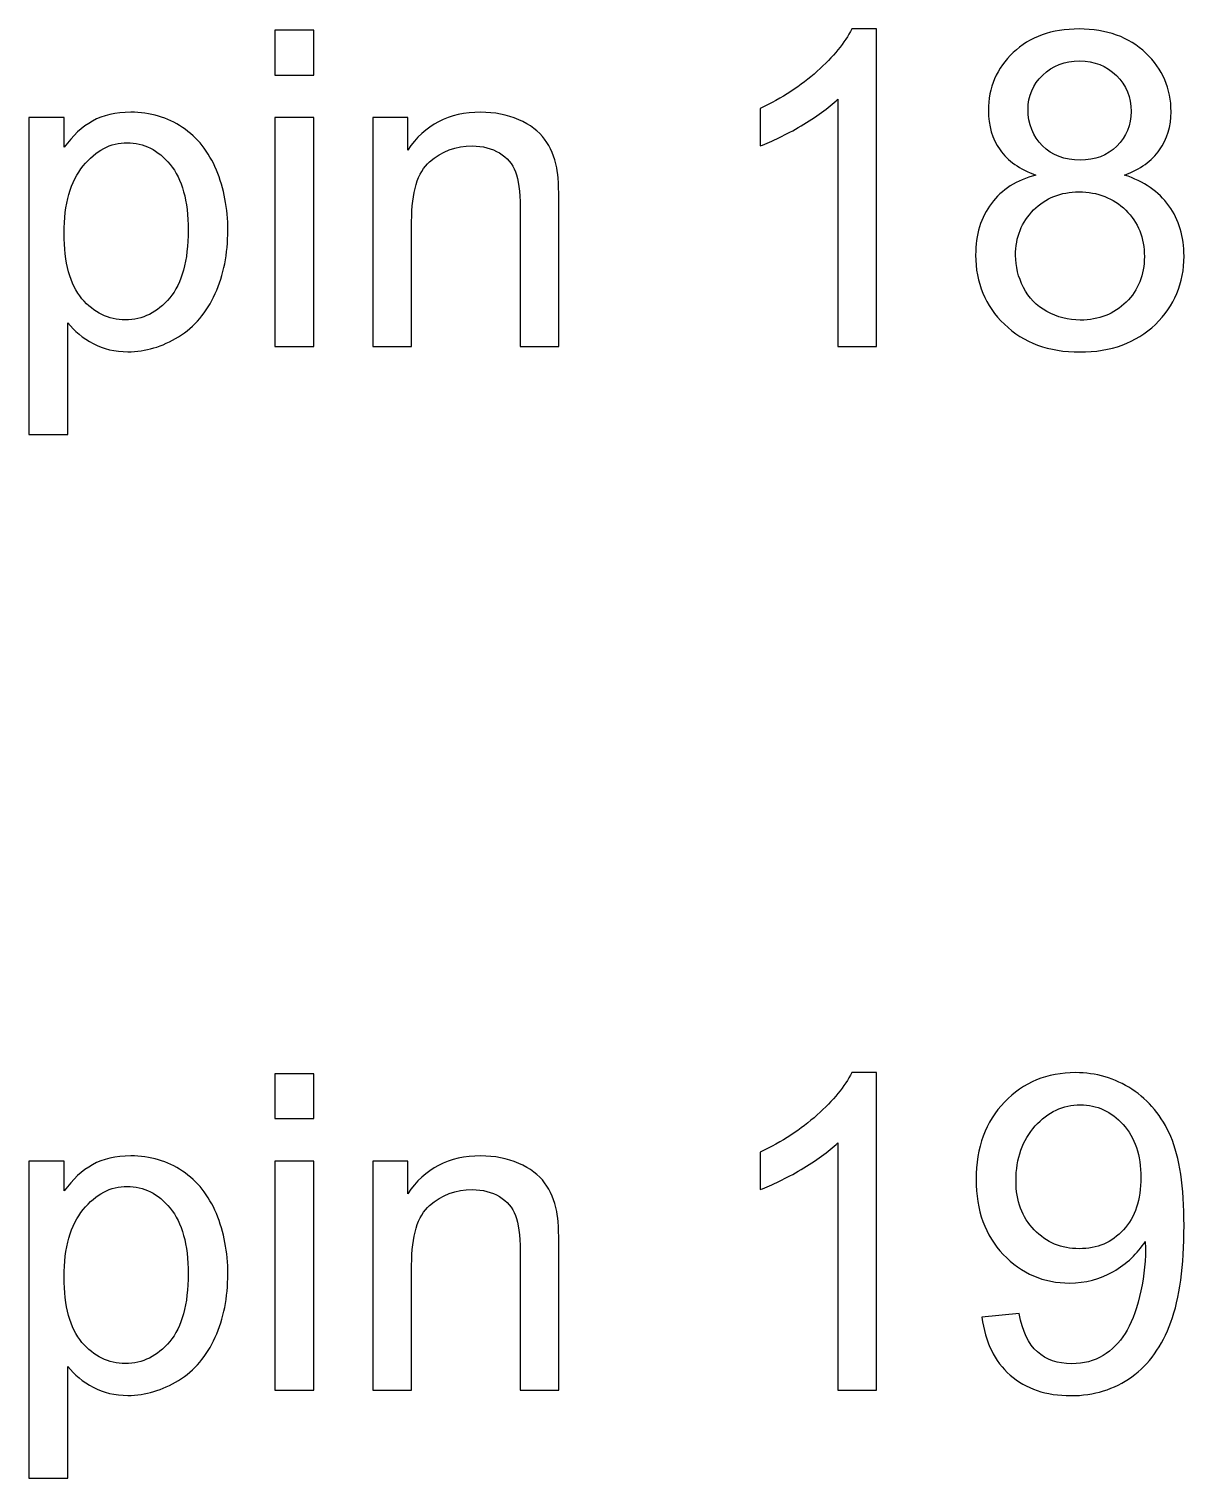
# Model space of a CAD drawing. Header units: centimetres. Extents: x -25.6 to 4.4, y -24.6 to -4.5.
# Drawn here: x -11.814 to -11.26, y -15.197 to -14.503 of the extents above; entities that cross this region are included whole.
import ezdxf

# ---------------------------------------------------------------- set-up
doc = ezdxf.new("R2010")
doc.units = ezdxf.units.CM
doc.header["$MEASUREMENT"] = 0
doc.layers.add('Layer 1', color=7, linetype='Continuous')

msp = doc.modelspace()

# ---------------------------------------------------------------- linework, layer by layer
at = {"layer": 'Layer 1', "color": 250}
for points, knots in [([(-11.69603, -14.52495), (-11.69603, -14.52495), (-11.69603, -14.50354), (-11.69603, -14.50354), (-11.69603, -14.50354), (-11.69603, -14.50354), (-11.6774, -14.50354), (-11.6774, -14.50354), (-11.6774, -14.50354), (-11.6774, -14.50354), (-11.6774, -14.52495), (-11.6774, -14.52495), (-11.6774, -14.52495), (-11.6774, -14.52495), (-11.69603, -14.52495), (-11.69603, -14.52495)], [0, 0, 0, 0, 0.25, 0.25, 0.25, 0.25, 0.5, 0.5, 0.5, 0.5, 0.75, 0.75, 0.75, 0.75, 1, 1, 1, 1]), ([(-11.40766, -14.65506), (-11.40766, -14.65506), (-11.42625, -14.65506), (-11.42625, -14.65506), (-11.42625, -14.65506), (-11.42625, -14.65506), (-11.42625, -14.53652), (-11.42625, -14.53652), (-11.42625, -14.53652), (-11.43073, -14.54079), (-11.43659, -14.54506), (-11.44386, -14.54933), (-11.44386, -14.54933), (-11.45116, -14.5536), (-11.45769, -14.55681), (-11.46347, -14.55893), (-11.46347, -14.55893), (-11.46347, -14.55893), (-11.46347, -14.54097), (-11.46347, -14.54097), (-11.46347, -14.54097), (-11.45307, -14.53607), (-11.44396, -14.53014), (-11.43617, -14.52319), (-11.43617, -14.52319), (-11.42841, -14.5162), (-11.42287, -14.50947), (-11.41962, -14.5029), (-11.41962, -14.5029), (-11.41962, -14.5029), (-11.40766, -14.5029), (-11.40766, -14.5029), (-11.40766, -14.5029), (-11.40766, -14.5029), (-11.40766, -14.65506), (-11.40766, -14.65506)], [0, 0, 0, 0, 0.111111, 0.111111, 0.111111, 0.111111, 0.222222, 0.222222, 0.222222, 0.222222, 0.333333, 0.333333, 0.333333, 0.333333, 0.444444, 0.444444, 0.444444, 0.444444, 0.555556, 0.555556, 0.555556, 0.555556, 0.666667, 0.666667, 0.666667, 0.666667, 0.777778, 0.777778, 0.777778, 0.777778, 0.888889, 0.888889, 0.888889, 0.888889, 1, 1, 1, 1]), ([(-11.33136, -14.5729), (-11.33909, -14.57007), (-11.3448, -14.56605), (-11.34854, -14.5608), (-11.34854, -14.5608), (-11.35224, -14.55558), (-11.35411, -14.5493), (-11.35411, -14.54199), (-11.35411, -14.54199), (-11.35411, -14.53095), (-11.35016, -14.52171), (-11.34223, -14.51419), (-11.34223, -14.51419), (-11.33429, -14.50668), (-11.32377, -14.5029), (-11.31062, -14.5029), (-11.31062, -14.5029), (-11.29739, -14.5029), (-11.28673, -14.50675), (-11.27865, -14.51444), (-11.27865, -14.51444), (-11.27061, -14.52213), (-11.26659, -14.53148), (-11.26659, -14.54252), (-11.26659, -14.54252), (-11.26659, -14.54954), (-11.26842, -14.55565), (-11.27209, -14.56087), (-11.27209, -14.56087), (-11.2758, -14.56605), (-11.28137, -14.57007), (-11.28888, -14.5729), (-11.28888, -14.5729), (-11.27961, -14.57593), (-11.27252, -14.5808), (-11.26765, -14.58757), (-11.26765, -14.58757), (-11.26281, -14.59431), (-11.26038, -14.60239), (-11.26038, -14.61174), (-11.26038, -14.61174), (-11.26038, -14.62472), (-11.26497, -14.63559), (-11.2741, -14.64441), (-11.2741, -14.64441), (-11.28328, -14.65323), (-11.29534, -14.65764), (-11.3103, -14.65764), (-11.3103, -14.65764), (-11.32526, -14.65764), (-11.33729, -14.65323), (-11.34646, -14.64437), (-11.34646, -14.64437), (-11.35563, -14.63552), (-11.36022, -14.62447), (-11.36022, -14.61124), (-11.36022, -14.61124), (-11.36022, -14.6014), (-11.35771, -14.59315), (-11.3527, -14.58648), (-11.3527, -14.58648), (-11.34773, -14.57985), (-11.3406, -14.5753), (-11.33136, -14.5729)], [0, 0, 0, 0, 0.0625, 0.0625, 0.0625, 0.0625, 0.125, 0.125, 0.125, 0.125, 0.1875, 0.1875, 0.1875, 0.1875, 0.25, 0.25, 0.25, 0.25, 0.3125, 0.3125, 0.3125, 0.3125, 0.375, 0.375, 0.375, 0.375, 0.4375, 0.4375, 0.4375, 0.4375, 0.5, 0.5, 0.5, 0.5, 0.5625, 0.5625, 0.5625, 0.5625, 0.625, 0.625, 0.625, 0.625, 0.6875, 0.6875, 0.6875, 0.6875, 0.75, 0.75, 0.75, 0.75, 0.8125, 0.8125, 0.8125, 0.8125, 0.875, 0.875, 0.875, 0.875, 0.9375, 0.9375, 0.9375, 0.9375, 1, 1, 1, 1]), ([(-11.3351, -14.54136), (-11.3351, -14.54852), (-11.33277, -14.55438), (-11.32818, -14.55893), (-11.32818, -14.55893), (-11.32356, -14.56348), (-11.31757, -14.56577), (-11.31019, -14.56577), (-11.31019, -14.56577), (-11.30303, -14.56577), (-11.29714, -14.56351), (-11.29255, -14.559), (-11.29255, -14.559), (-11.28797, -14.55448), (-11.28571, -14.54894), (-11.28571, -14.54242), (-11.28571, -14.54242), (-11.28571, -14.53557), (-11.28804, -14.52986), (-11.29277, -14.5252), (-11.29277, -14.5252), (-11.29749, -14.52054), (-11.30335, -14.51822), (-11.3104, -14.51822), (-11.3104, -14.51822), (-11.3175, -14.51822), (-11.32339, -14.52051), (-11.32808, -14.52502), (-11.32808, -14.52502), (-11.33277, -14.52957), (-11.3351, -14.53504), (-11.3351, -14.54136)], [0, 0, 0, 0, 0.125, 0.125, 0.125, 0.125, 0.25, 0.25, 0.25, 0.25, 0.375, 0.375, 0.375, 0.375, 0.5, 0.5, 0.5, 0.5, 0.625, 0.625, 0.625, 0.625, 0.75, 0.75, 0.75, 0.75, 0.875, 0.875, 0.875, 0.875, 1, 1, 1, 1]), ([(-11.81382, -14.69711), (-11.81382, -14.69711), (-11.81382, -14.54531), (-11.81382, -14.54531), (-11.81382, -14.54531), (-11.81382, -14.54531), (-11.79689, -14.54531), (-11.79689, -14.54531), (-11.79689, -14.54531), (-11.79689, -14.54531), (-11.79689, -14.55956), (-11.79689, -14.55956), (-11.79689, -14.55956), (-11.7929, -14.55399), (-11.78838, -14.54979), (-11.78334, -14.547), (-11.78334, -14.547), (-11.77833, -14.54422), (-11.77223, -14.5428), (-11.76507, -14.5428), (-11.76507, -14.5428), (-11.75568, -14.5428), (-11.74743, -14.54524), (-11.74026, -14.55004), (-11.74026, -14.55004), (-11.73307, -14.55487), (-11.72767, -14.56168), (-11.72404, -14.57046), (-11.72404, -14.57046), (-11.72037, -14.57925), (-11.71853, -14.58888), (-11.71853, -14.59936), (-11.71853, -14.59936), (-11.71853, -14.61057), (-11.72054, -14.6207), (-11.7246, -14.62969), (-11.7246, -14.62969), (-11.72862, -14.63869), (-11.73448, -14.64557), (-11.74217, -14.65037), (-11.74217, -14.65037), (-11.74986, -14.65513), (-11.75794, -14.65753), (-11.76641, -14.65753), (-11.76641, -14.65753), (-11.77261, -14.65753), (-11.77815, -14.65622), (-11.78309, -14.65361), (-11.78309, -14.65361), (-11.78803, -14.651), (-11.79205, -14.64769), (-11.79523, -14.6437), (-11.79523, -14.6437), (-11.79523, -14.6437), (-11.79523, -14.69711), (-11.79523, -14.69711), (-11.79523, -14.69711), (-11.79523, -14.69711), (-11.81382, -14.69711), (-11.81382, -14.69711)], [0, 0, 0, 0, 0.066667, 0.066667, 0.066667, 0.066667, 0.133333, 0.133333, 0.133333, 0.133333, 0.2, 0.2, 0.2, 0.2, 0.266667, 0.266667, 0.266667, 0.266667, 0.333333, 0.333333, 0.333333, 0.333333, 0.4, 0.4, 0.4, 0.4, 0.466667, 0.466667, 0.466667, 0.466667, 0.533333, 0.533333, 0.533333, 0.533333, 0.6, 0.6, 0.6, 0.6, 0.666667, 0.666667, 0.666667, 0.666667, 0.733333, 0.733333, 0.733333, 0.733333, 0.8, 0.8, 0.8, 0.8, 0.866667, 0.866667, 0.866667, 0.866667, 0.933333, 0.933333, 0.933333, 0.933333, 1, 1, 1, 1]), ([(-11.64907, -14.65506), (-11.64907, -14.65506), (-11.64907, -14.54531), (-11.64907, -14.54531), (-11.64907, -14.54531), (-11.64907, -14.54531), (-11.63235, -14.54531), (-11.63235, -14.54531), (-11.63235, -14.54531), (-11.63235, -14.54531), (-11.63235, -14.5609), (-11.63235, -14.5609), (-11.63235, -14.5609), (-11.62427, -14.54884), (-11.61263, -14.5428), (-11.59742, -14.5428), (-11.59742, -14.5428), (-11.59079, -14.5428), (-11.58472, -14.544), (-11.57918, -14.54637), (-11.57918, -14.54637), (-11.57361, -14.54877), (-11.56948, -14.55187), (-11.56673, -14.55575), (-11.56673, -14.55575), (-11.56394, -14.5596), (-11.56204, -14.56418), (-11.56091, -14.56947), (-11.56091, -14.56947), (-11.56024, -14.57293), (-11.55989, -14.57896), (-11.55989, -14.58757), (-11.55989, -14.58757), (-11.55989, -14.58757), (-11.55989, -14.65506), (-11.55989, -14.65506), (-11.55989, -14.65506), (-11.55989, -14.65506), (-11.57851, -14.65506), (-11.57851, -14.65506), (-11.57851, -14.65506), (-11.57851, -14.65506), (-11.57851, -14.58828), (-11.57851, -14.58828), (-11.57851, -14.58828), (-11.57851, -14.58073), (-11.57922, -14.57505), (-11.58067, -14.57127), (-11.58067, -14.57127), (-11.58211, -14.56753), (-11.58469, -14.56454), (-11.58836, -14.56231), (-11.58836, -14.56231), (-11.59206, -14.56006), (-11.59636, -14.55893), (-11.60134, -14.55893), (-11.60134, -14.55893), (-11.60928, -14.55893), (-11.61608, -14.56147), (-11.62187, -14.56648), (-11.62187, -14.56648), (-11.62762, -14.57152), (-11.63048, -14.58105), (-11.63048, -14.59512), (-11.63048, -14.59512), (-11.63048, -14.59512), (-11.63048, -14.65506), (-11.63048, -14.65506), (-11.63048, -14.65506), (-11.63048, -14.65506), (-11.64907, -14.65506), (-11.64907, -14.65506)], [0, 0, 0, 0, 0.055556, 0.055556, 0.055556, 0.055556, 0.111111, 0.111111, 0.111111, 0.111111, 0.166667, 0.166667, 0.166667, 0.166667, 0.222222, 0.222222, 0.222222, 0.222222, 0.277778, 0.277778, 0.277778, 0.277778, 0.333333, 0.333333, 0.333333, 0.333333, 0.388889, 0.388889, 0.388889, 0.388889, 0.444444, 0.444444, 0.444444, 0.444444, 0.5, 0.5, 0.5, 0.5, 0.555556, 0.555556, 0.555556, 0.555556, 0.611111, 0.611111, 0.611111, 0.611111, 0.666667, 0.666667, 0.666667, 0.666667, 0.722222, 0.722222, 0.722222, 0.722222, 0.777778, 0.777778, 0.777778, 0.777778, 0.833333, 0.833333, 0.833333, 0.833333, 0.888889, 0.888889, 0.888889, 0.888889, 0.944444, 0.944444, 0.944444, 0.944444, 1, 1, 1, 1]), ([(-11.69603, -14.65506), (-11.69603, -14.65506), (-11.69603, -14.54531), (-11.69603, -14.54531), (-11.69603, -14.54531), (-11.69603, -14.54531), (-11.6774, -14.54531), (-11.6774, -14.54531), (-11.6774, -14.54531), (-11.6774, -14.54531), (-11.6774, -14.65506), (-11.6774, -14.65506), (-11.6774, -14.65506), (-11.6774, -14.65506), (-11.69603, -14.65506), (-11.69603, -14.65506)], [0, 0, 0, 0, 0.25, 0.25, 0.25, 0.25, 0.5, 0.5, 0.5, 0.5, 0.75, 0.75, 0.75, 0.75, 1, 1, 1, 1]), ([(-11.79699, -14.6008), (-11.79699, -14.61491), (-11.79413, -14.62536), (-11.78842, -14.63213), (-11.78842, -14.63213), (-11.7827, -14.63887), (-11.77575, -14.64225), (-11.76764, -14.64225), (-11.76764, -14.64225), (-11.75939, -14.64225), (-11.75229, -14.63876), (-11.7464, -14.63174), (-11.7464, -14.63174), (-11.74051, -14.62476), (-11.73755, -14.61393), (-11.73755, -14.59925), (-11.73755, -14.59925), (-11.73755, -14.58524), (-11.74044, -14.5748), (-11.74619, -14.56782), (-11.74619, -14.56782), (-11.75194, -14.56087), (-11.75882, -14.55737), (-11.76679, -14.55737), (-11.76679, -14.55737), (-11.77473, -14.55737), (-11.78175, -14.56108), (-11.78785, -14.56849), (-11.78785, -14.56849), (-11.79396, -14.5759), (-11.79699, -14.58669), (-11.79699, -14.6008)], [0, 0, 0, 0, 0.125, 0.125, 0.125, 0.125, 0.25, 0.25, 0.25, 0.25, 0.375, 0.375, 0.375, 0.375, 0.5, 0.5, 0.5, 0.5, 0.625, 0.625, 0.625, 0.625, 0.75, 0.75, 0.75, 0.75, 0.875, 0.875, 0.875, 0.875, 1, 1, 1, 1]), ([(-11.3411, -14.61135), (-11.3411, -14.61664), (-11.33983, -14.62179), (-11.33732, -14.62673), (-11.33732, -14.62673), (-11.33482, -14.63171), (-11.33108, -14.63555), (-11.3261, -14.63827), (-11.3261, -14.63827), (-11.32113, -14.64098), (-11.3158, -14.64236), (-11.31009, -14.64236), (-11.31009, -14.64236), (-11.3012, -14.64236), (-11.29386, -14.6395), (-11.28807, -14.63375), (-11.28807, -14.63375), (-11.28229, -14.62804), (-11.27939, -14.62077), (-11.27939, -14.61195), (-11.27939, -14.61195), (-11.27939, -14.60299), (-11.28236, -14.59558), (-11.28832, -14.58972), (-11.28832, -14.58972), (-11.29428, -14.58387), (-11.30176, -14.58094), (-11.31072, -14.58094), (-11.31072, -14.58094), (-11.31947, -14.58094), (-11.3267, -14.58383), (-11.33245, -14.58962), (-11.33245, -14.58962), (-11.3382, -14.59544), (-11.3411, -14.60267), (-11.3411, -14.61135)], [0, 0, 0, 0, 0.111111, 0.111111, 0.111111, 0.111111, 0.222222, 0.222222, 0.222222, 0.222222, 0.333333, 0.333333, 0.333333, 0.333333, 0.444444, 0.444444, 0.444444, 0.444444, 0.555556, 0.555556, 0.555556, 0.555556, 0.666667, 0.666667, 0.666667, 0.666667, 0.777778, 0.777778, 0.777778, 0.777778, 0.888889, 0.888889, 0.888889, 0.888889, 1, 1, 1, 1]), ([(-11.69603, -15.02495), (-11.69603, -15.02495), (-11.69603, -15.00354), (-11.69603, -15.00354), (-11.69603, -15.00354), (-11.69603, -15.00354), (-11.6774, -15.00354), (-11.6774, -15.00354), (-11.6774, -15.00354), (-11.6774, -15.00354), (-11.6774, -15.02495), (-11.6774, -15.02495), (-11.6774, -15.02495), (-11.6774, -15.02495), (-11.69603, -15.02495), (-11.69603, -15.02495)], [0, 0, 0, 0, 0.25, 0.25, 0.25, 0.25, 0.5, 0.5, 0.5, 0.5, 0.75, 0.75, 0.75, 0.75, 1, 1, 1, 1]), ([(-11.40766, -15.15506), (-11.40766, -15.15506), (-11.42625, -15.15506), (-11.42625, -15.15506), (-11.42625, -15.15506), (-11.42625, -15.15506), (-11.42625, -15.03652), (-11.42625, -15.03652), (-11.42625, -15.03652), (-11.43073, -15.04079), (-11.43659, -15.04506), (-11.44386, -15.04933), (-11.44386, -15.04933), (-11.45116, -15.0536), (-11.45769, -15.05681), (-11.46347, -15.05893), (-11.46347, -15.05893), (-11.46347, -15.05893), (-11.46347, -15.04097), (-11.46347, -15.04097), (-11.46347, -15.04097), (-11.45307, -15.03607), (-11.44396, -15.03014), (-11.43617, -15.02319), (-11.43617, -15.02319), (-11.42841, -15.0162), (-11.42287, -15.00947), (-11.41962, -15.0029), (-11.41962, -15.0029), (-11.41962, -15.0029), (-11.40766, -15.0029), (-11.40766, -15.0029), (-11.40766, -15.0029), (-11.40766, -15.0029), (-11.40766, -15.15506), (-11.40766, -15.15506)], [0, 0, 0, 0, 0.111111, 0.111111, 0.111111, 0.111111, 0.222222, 0.222222, 0.222222, 0.222222, 0.333333, 0.333333, 0.333333, 0.333333, 0.444444, 0.444444, 0.444444, 0.444444, 0.555556, 0.555556, 0.555556, 0.555556, 0.666667, 0.666667, 0.666667, 0.666667, 0.777778, 0.777778, 0.777778, 0.777778, 0.888889, 0.888889, 0.888889, 0.888889, 1, 1, 1, 1]), ([(-11.35722, -15.12003), (-11.35722, -15.12003), (-11.33933, -15.11837), (-11.33933, -15.11837), (-11.33933, -15.11837), (-11.33782, -15.12677), (-11.33492, -15.13287), (-11.33065, -15.13668), (-11.33065, -15.13668), (-11.32639, -15.14045), (-11.32092, -15.14236), (-11.31421, -15.14236), (-11.31421, -15.14236), (-11.3085, -15.14236), (-11.30349, -15.14105), (-11.29919, -15.13841), (-11.29919, -15.13841), (-11.29488, -15.1358), (-11.29135, -15.13231), (-11.2886, -15.12793), (-11.2886, -15.12793), (-11.28582, -15.12356), (-11.28352, -15.11763), (-11.28165, -15.11022), (-11.28165, -15.11022), (-11.27982, -15.10278), (-11.27887, -15.09519), (-11.27887, -15.08747), (-11.27887, -15.08747), (-11.27887, -15.08666), (-11.2789, -15.08539), (-11.27897, -15.08376), (-11.27897, -15.08376), (-11.28271, -15.08965), (-11.28779, -15.09449), (-11.29421, -15.09816), (-11.29421, -15.09816), (-11.30067, -15.10186), (-11.30765, -15.10369), (-11.31513, -15.10369), (-11.31513, -15.10369), (-11.32769, -15.10369), (-11.33831, -15.09914), (-11.34699, -15.09004), (-11.34699, -15.09004), (-11.35567, -15.08094), (-11.36001, -15.06898), (-11.36001, -15.05409), (-11.36001, -15.05409), (-11.36001, -15.03871), (-11.35549, -15.02636), (-11.34642, -15.01698), (-11.34642, -15.01698), (-11.33736, -15.0076), (-11.326, -15.0029), (-11.31234, -15.0029), (-11.31234, -15.0029), (-11.3025, -15.0029), (-11.29351, -15.00559), (-11.28532, -15.01088), (-11.28532, -15.01088), (-11.27717, -15.01617), (-11.27096, -15.02375), (-11.26673, -15.03356), (-11.26673, -15.03356), (-11.2625, -15.04337), (-11.26038, -15.05759), (-11.26038, -15.07621), (-11.26038, -15.07621), (-11.26038, -15.09555), (-11.26246, -15.11096), (-11.26666, -15.12246), (-11.26666, -15.12246), (-11.27089, -15.13393), (-11.27714, -15.14264), (-11.28543, -15.14864), (-11.28543, -15.14864), (-11.29375, -15.15464), (-11.30345, -15.15764), (-11.31464, -15.15764), (-11.31464, -15.15764), (-11.32649, -15.15764), (-11.33616, -15.15435), (-11.34367, -15.14776), (-11.34367, -15.14776), (-11.35119, -15.1412), (-11.3557, -15.13195), (-11.35722, -15.12003)], [0, 0, 0, 0, 0.045455, 0.045455, 0.045455, 0.045455, 0.090909, 0.090909, 0.090909, 0.090909, 0.136364, 0.136364, 0.136364, 0.136364, 0.181818, 0.181818, 0.181818, 0.181818, 0.227273, 0.227273, 0.227273, 0.227273, 0.272727, 0.272727, 0.272727, 0.272727, 0.318182, 0.318182, 0.318182, 0.318182, 0.363636, 0.363636, 0.363636, 0.363636, 0.409091, 0.409091, 0.409091, 0.409091, 0.454545, 0.454545, 0.454545, 0.454545, 0.5, 0.5, 0.5, 0.5, 0.545455, 0.545455, 0.545455, 0.545455, 0.590909, 0.590909, 0.590909, 0.590909, 0.636364, 0.636364, 0.636364, 0.636364, 0.681818, 0.681818, 0.681818, 0.681818, 0.727273, 0.727273, 0.727273, 0.727273, 0.772727, 0.772727, 0.772727, 0.772727, 0.818182, 0.818182, 0.818182, 0.818182, 0.863636, 0.863636, 0.863636, 0.863636, 0.909091, 0.909091, 0.909091, 0.909091, 0.954545, 0.954545, 0.954545, 0.954545, 1, 1, 1, 1]), ([(-11.28105, -15.05314), (-11.28105, -15.04249), (-11.28388, -15.03398), (-11.28955, -15.02774), (-11.28955, -15.02774), (-11.29527, -15.02146), (-11.30208, -15.01832), (-11.31009, -15.01832), (-11.31009, -15.01832), (-11.31834, -15.01832), (-11.32554, -15.02171), (-11.33168, -15.02845), (-11.33168, -15.02845), (-11.33782, -15.03522), (-11.34088, -15.04397), (-11.34088, -15.05469), (-11.34088, -15.05469), (-11.34088, -15.06436), (-11.33796, -15.07219), (-11.33214, -15.07822), (-11.33214, -15.07822), (-11.32631, -15.08426), (-11.31915, -15.08726), (-11.31062, -15.08726), (-11.31062, -15.08726), (-11.30197, -15.08726), (-11.29492, -15.08426), (-11.28938, -15.07822), (-11.28938, -15.07822), (-11.2838, -15.07219), (-11.28105, -15.06383), (-11.28105, -15.05314)], [0, 0, 0, 0, 0.125, 0.125, 0.125, 0.125, 0.25, 0.25, 0.25, 0.25, 0.375, 0.375, 0.375, 0.375, 0.5, 0.5, 0.5, 0.5, 0.625, 0.625, 0.625, 0.625, 0.75, 0.75, 0.75, 0.75, 0.875, 0.875, 0.875, 0.875, 1, 1, 1, 1]), ([(-11.81382, -15.19711), (-11.81382, -15.19711), (-11.81382, -15.04531), (-11.81382, -15.04531), (-11.81382, -15.04531), (-11.81382, -15.04531), (-11.79689, -15.04531), (-11.79689, -15.04531), (-11.79689, -15.04531), (-11.79689, -15.04531), (-11.79689, -15.05956), (-11.79689, -15.05956), (-11.79689, -15.05956), (-11.7929, -15.05399), (-11.78838, -15.04979), (-11.78334, -15.047), (-11.78334, -15.047), (-11.77833, -15.04422), (-11.77223, -15.0428), (-11.76507, -15.0428), (-11.76507, -15.0428), (-11.75568, -15.0428), (-11.74743, -15.04524), (-11.74026, -15.05004), (-11.74026, -15.05004), (-11.73307, -15.05487), (-11.72767, -15.06168), (-11.72404, -15.07046), (-11.72404, -15.07046), (-11.72037, -15.07925), (-11.71853, -15.08888), (-11.71853, -15.09936), (-11.71853, -15.09936), (-11.71853, -15.11057), (-11.72054, -15.1207), (-11.7246, -15.12969), (-11.7246, -15.12969), (-11.72862, -15.13869), (-11.73448, -15.14557), (-11.74217, -15.15037), (-11.74217, -15.15037), (-11.74986, -15.15513), (-11.75794, -15.15753), (-11.76641, -15.15753), (-11.76641, -15.15753), (-11.77261, -15.15753), (-11.77815, -15.15622), (-11.78309, -15.15361), (-11.78309, -15.15361), (-11.78803, -15.151), (-11.79205, -15.14769), (-11.79523, -15.1437), (-11.79523, -15.1437), (-11.79523, -15.1437), (-11.79523, -15.19711), (-11.79523, -15.19711), (-11.79523, -15.19711), (-11.79523, -15.19711), (-11.81382, -15.19711), (-11.81382, -15.19711)], [0, 0, 0, 0, 0.066667, 0.066667, 0.066667, 0.066667, 0.133333, 0.133333, 0.133333, 0.133333, 0.2, 0.2, 0.2, 0.2, 0.266667, 0.266667, 0.266667, 0.266667, 0.333333, 0.333333, 0.333333, 0.333333, 0.4, 0.4, 0.4, 0.4, 0.466667, 0.466667, 0.466667, 0.466667, 0.533333, 0.533333, 0.533333, 0.533333, 0.6, 0.6, 0.6, 0.6, 0.666667, 0.666667, 0.666667, 0.666667, 0.733333, 0.733333, 0.733333, 0.733333, 0.8, 0.8, 0.8, 0.8, 0.866667, 0.866667, 0.866667, 0.866667, 0.933333, 0.933333, 0.933333, 0.933333, 1, 1, 1, 1]), ([(-11.64907, -15.15506), (-11.64907, -15.15506), (-11.64907, -15.04531), (-11.64907, -15.04531), (-11.64907, -15.04531), (-11.64907, -15.04531), (-11.63235, -15.04531), (-11.63235, -15.04531), (-11.63235, -15.04531), (-11.63235, -15.04531), (-11.63235, -15.0609), (-11.63235, -15.0609), (-11.63235, -15.0609), (-11.62427, -15.04884), (-11.61263, -15.0428), (-11.59742, -15.0428), (-11.59742, -15.0428), (-11.59079, -15.0428), (-11.58472, -15.044), (-11.57918, -15.04637), (-11.57918, -15.04637), (-11.57361, -15.04877), (-11.56948, -15.05187), (-11.56673, -15.05575), (-11.56673, -15.05575), (-11.56394, -15.0596), (-11.56204, -15.06418), (-11.56091, -15.06947), (-11.56091, -15.06947), (-11.56024, -15.07293), (-11.55989, -15.07896), (-11.55989, -15.08757), (-11.55989, -15.08757), (-11.55989, -15.08757), (-11.55989, -15.15506), (-11.55989, -15.15506), (-11.55989, -15.15506), (-11.55989, -15.15506), (-11.57851, -15.15506), (-11.57851, -15.15506), (-11.57851, -15.15506), (-11.57851, -15.15506), (-11.57851, -15.08828), (-11.57851, -15.08828), (-11.57851, -15.08828), (-11.57851, -15.08073), (-11.57922, -15.07505), (-11.58067, -15.07127), (-11.58067, -15.07127), (-11.58211, -15.06753), (-11.58469, -15.06454), (-11.58836, -15.06231), (-11.58836, -15.06231), (-11.59206, -15.06006), (-11.59636, -15.05893), (-11.60134, -15.05893), (-11.60134, -15.05893), (-11.60928, -15.05893), (-11.61608, -15.06147), (-11.62187, -15.06648), (-11.62187, -15.06648), (-11.62762, -15.07152), (-11.63048, -15.08105), (-11.63048, -15.09512), (-11.63048, -15.09512), (-11.63048, -15.09512), (-11.63048, -15.15506), (-11.63048, -15.15506), (-11.63048, -15.15506), (-11.63048, -15.15506), (-11.64907, -15.15506), (-11.64907, -15.15506)], [0, 0, 0, 0, 0.055556, 0.055556, 0.055556, 0.055556, 0.111111, 0.111111, 0.111111, 0.111111, 0.166667, 0.166667, 0.166667, 0.166667, 0.222222, 0.222222, 0.222222, 0.222222, 0.277778, 0.277778, 0.277778, 0.277778, 0.333333, 0.333333, 0.333333, 0.333333, 0.388889, 0.388889, 0.388889, 0.388889, 0.444444, 0.444444, 0.444444, 0.444444, 0.5, 0.5, 0.5, 0.5, 0.555556, 0.555556, 0.555556, 0.555556, 0.611111, 0.611111, 0.611111, 0.611111, 0.666667, 0.666667, 0.666667, 0.666667, 0.722222, 0.722222, 0.722222, 0.722222, 0.777778, 0.777778, 0.777778, 0.777778, 0.833333, 0.833333, 0.833333, 0.833333, 0.888889, 0.888889, 0.888889, 0.888889, 0.944444, 0.944444, 0.944444, 0.944444, 1, 1, 1, 1]), ([(-11.69603, -15.15506), (-11.69603, -15.15506), (-11.69603, -15.04531), (-11.69603, -15.04531), (-11.69603, -15.04531), (-11.69603, -15.04531), (-11.6774, -15.04531), (-11.6774, -15.04531), (-11.6774, -15.04531), (-11.6774, -15.04531), (-11.6774, -15.15506), (-11.6774, -15.15506), (-11.6774, -15.15506), (-11.6774, -15.15506), (-11.69603, -15.15506), (-11.69603, -15.15506)], [0, 0, 0, 0, 0.25, 0.25, 0.25, 0.25, 0.5, 0.5, 0.5, 0.5, 0.75, 0.75, 0.75, 0.75, 1, 1, 1, 1]), ([(-11.79699, -15.1008), (-11.79699, -15.11491), (-11.79413, -15.12536), (-11.78842, -15.13213), (-11.78842, -15.13213), (-11.7827, -15.13887), (-11.77575, -15.14225), (-11.76764, -15.14225), (-11.76764, -15.14225), (-11.75939, -15.14225), (-11.75229, -15.13876), (-11.7464, -15.13174), (-11.7464, -15.13174), (-11.74051, -15.12476), (-11.73755, -15.11393), (-11.73755, -15.09925), (-11.73755, -15.09925), (-11.73755, -15.08524), (-11.74044, -15.0748), (-11.74619, -15.06782), (-11.74619, -15.06782), (-11.75194, -15.06087), (-11.75882, -15.05737), (-11.76679, -15.05737), (-11.76679, -15.05737), (-11.77473, -15.05737), (-11.78175, -15.06108), (-11.78785, -15.06849), (-11.78785, -15.06849), (-11.79396, -15.0759), (-11.79699, -15.08669), (-11.79699, -15.1008)], [0, 0, 0, 0, 0.125, 0.125, 0.125, 0.125, 0.25, 0.25, 0.25, 0.25, 0.375, 0.375, 0.375, 0.375, 0.5, 0.5, 0.5, 0.5, 0.625, 0.625, 0.625, 0.625, 0.75, 0.75, 0.75, 0.75, 0.875, 0.875, 0.875, 0.875, 1, 1, 1, 1])]:
    msp.add_open_spline(points, degree=3, knots=knots, dxfattribs=at)

doc.saveas('drawing.dxf')
